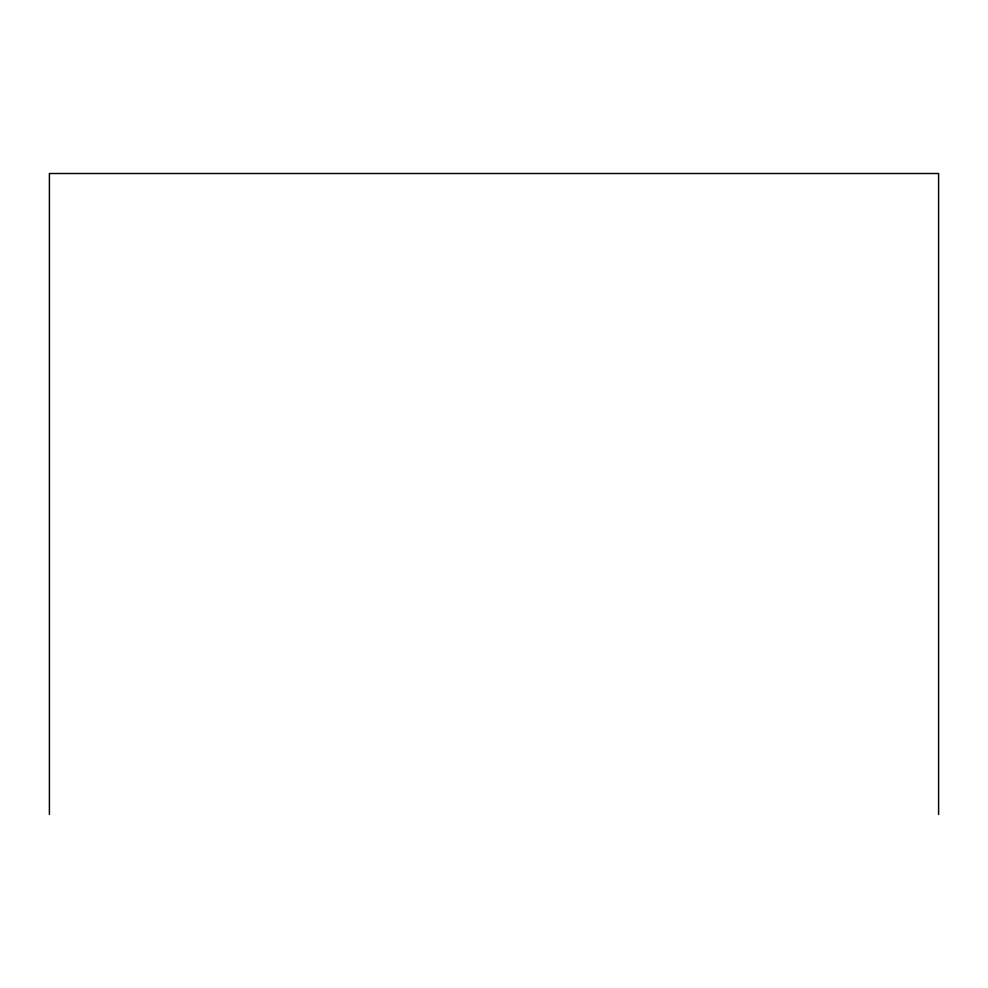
<?xml version="1.0" encoding="UTF-8"?>
<svg xmlns="http://www.w3.org/2000/svg" width="988" height="988" viewBox="0 0 988 988"><rect width="100%" height="100%" fill="white"/><g stroke="black" fill="none" stroke-linecap="round" stroke-linejoin="round"><path stroke-width="1.48" d="M938.6 814.495L938.6 173.505L49.4 173.505L49.4 814.495"/></g></svg>
